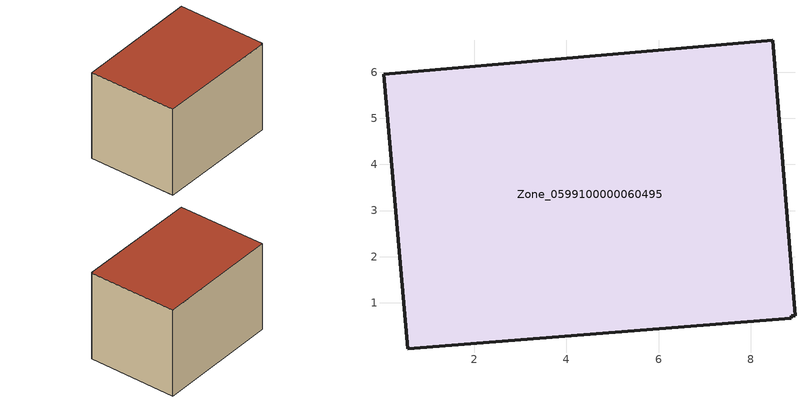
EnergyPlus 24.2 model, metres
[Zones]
Zone_0599100000060495
 floor ground (C_G): 0.04,5.95 8.48,6.69 8.96,0.72 8.88,0.71 8.88,0.66 0.56,0.01 z0
 wall outside (C_F): 0.04,5.95 0.56,0.01 8.88,0.66 8.88,0.71 8.96,0.72 8.48,6.69 0.04,5.95 z0:6.12
 roof outside (C_R): 8.48,6.69 0.04,5.95 0.56,0.01 8.88,0.66 8.88,0.71 8.96,0.72 z6.12
[BUILDING]
Pand.0599100000060495: North Axis=0; Terrain=City; Loads Convergence Tolerance Value=0.04; Temperature Convergence Tolerance Value=0.4; Solar Distribution=FullExterior; Maximum Number of Warmup Days=25; Minimum Number of Warmup Days=1
[Site:Location]
Rotterdam.The.Hague.AP_ZH_NLD Design_Conditions: Latitude=51.96; Longitude=4.45; Time Zone=1; Elevation=-4.5
[SITE:GROUNDTEMPERATURE:BUILDINGSURFACE]
18, 18, 18, 18, 18, 18, 18, 18, 18, 18, 18, 18
[MATERIAL] Thermal Absorptance=0.9; Solar Absorptance=0.7; Visible Absorptance=0.7
Name | Roughness | Thickness | Conductivity | Density | Specific Heat
G.TI.1946-1964 | MediumSmooth | 0.15 | 1 | 540 | 1210
F.TI.1946-1964 | Rough | 0.3 | 0.857143 | 1920 | 840
R.TI.1946-1964 | MediumRough | 0.2 | 0.277778 | 1500 | 1000
[CONSTRUCTION]
C_G: G.TI.1946-1964
C_F: F.TI.1946-1964
C_R: R.TI.1946-1964
[ZONE]
Zone_0599100000060495: Type=1; Multiplier=1; Ceiling Height=Autocalculate; Volume=Autocalculate; Floor Area=autocalculate; Part of Total Floor Area=Yes
[ZONEINFILTRATION:DESIGNFLOWRATE]
Infil_Zone_0599100000060495: Zone or ZoneList or Space or SpaceList=Zone_0599100000060495; Schedule=AlwaysOn; Design Flow Rate Calculation Method=Flow/Area; Flow Rate per Floor Area=0.003; Constant Term Coefficient=1; Temperature Term Coefficient=0; Velocity Term Coefficient=0; Velocity Squared Term Coefficient=0
[HVACTEMPLATE:ZONE:IDEALLOADSAIRSYSTEM]
Zone_0599100000060495: Maximum Heating Supply Air Temperature=50; Minimum Cooling Supply Air Temperature=13; Maximum Heating Supply Air Humidity Ratio=0.0156; Minimum Cooling Supply Air Humidity Ratio=0.0077; Heating Limit=NoLimit; Cooling Limit=NoLimit; Dehumidification Control Type=ConstantSensibleHeatRatio; Cooling Sensible Heat Ratio=0.7; Dehumidification Setpoint=60; Humidification Control Type=None; Humidification Setpoint=30; Outdoor Air Method=None; Outdoor Air Flow Rate per Person=0.00944; Outdoor Air Flow Rate per Zone Floor Area=0; Outdoor Air Flow Rate per Zone=0; Demand Controlled Ventilation Type=None; Outdoor Air Economizer Type=NoEconomizer; Heat Recovery Type=None; Sensible Heat Recovery Effectiveness=0.7; Latent Heat Recovery Effectiveness=0.65
[ZONECONTROL:THERMOSTAT]
ThermostatControl_Zone_0599100000060495: Zone or ZoneList=Zone_0599100000060495; Control Type Schedule=DualSetpointControlType; Control 1=Thermostat_Zone_0599100000060495; Temperature Difference Between Cutout And Setpoint=0
[THERMOSTATSETPOINT:DUALSETPOINT]
Thermostat_Zone_0599100000060495: Heating Setpoint Temperature Schedule=HeatingSetpoint_Zone_0599100000060495; Cooling Setpoint Temperature Schedule=CoolingSetpoint_Zone_0599100000060495
[SCHEDULE:COMPACT]
HeatingSetpoint_Zone_0599100000060495: Through: 12/31, For: AllDays, Until: 24:00, 21
CoolingSetpoint_Zone_0599100000060495: Through: 12/31, For: AllDays, Until: 24:00, 24
DualSetpointControlType: Through: 12/31, For: AllDays, Until: 24:00, 4
AlwaysOn: Through: 12/31, For: AllDays, Until: 24:00, 1
